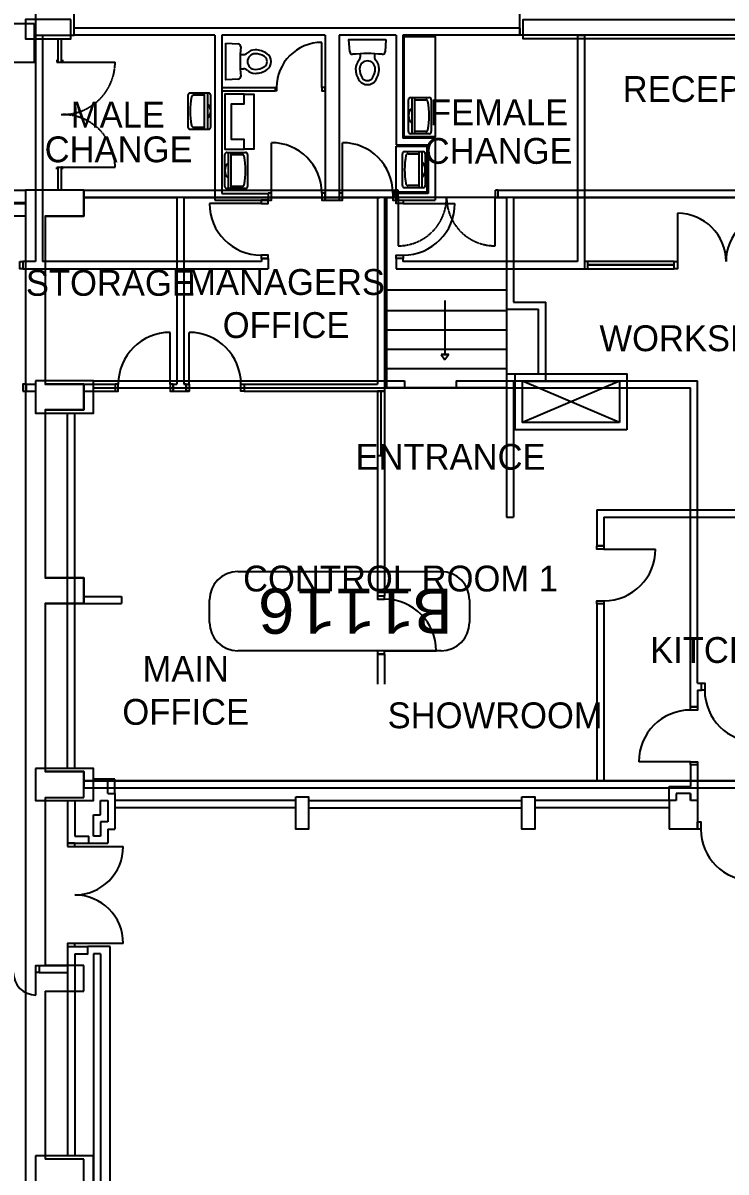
# Model space of a CAD drawing. Header units: millimetres. Extents: x -242071 to 82444, y -53139 to 112036.
# Drawn here: x -49486 to -38604, y 42836 to 60626 of the extents above; entities that cross this region are included whole.
import ezdxf

# ---------------------------------------------------------------- set-up
doc = ezdxf.new("R2010")
doc.units = ezdxf.units.MM
doc.linetypes.add('HIDDEN', pattern=[9.525, 6.35, -3.175])
for name, color, linetype in [('Basement 1 - Doors Windows and Openings', 7, 'Continuous'), ('Basement 1 - General', 7, 'Continuous'), ('Basement 1 - Spaces and Zones', 7, 'Continuous'), ('Basement 1 - Stairs', 7, 'Continuous'), ('Basement 1 - Structural Members', 7, 'Continuous'), ('Basement 1 - Walls', 7, 'Continuous'), ('Basement 2 - Doors Windows and Openings', 7, 'Continuous'), ('Basement 2 - General', 7, 'Continuous'), ('Basement 2 - Stormwater', 7, 'Continuous'), ('Basement 2 - Structural Members', 7, 'Continuous'), ('Basement 2 - Walls', 7, 'Continuous')]:
    doc.layers.add(name, color=color, linetype=linetype)
doc.styles.add('MONOTXT', font='monotxt.shx')
doc.styles.add('Text_Style_3_46e705ff-8652-4b4b-9748-3b46a130a5c2', font='freehand')

msp = doc.modelspace()

# ---------------------------------------------------------------- linework, layer by layer
at = {"layer": 'Basement 1 - Doors Windows and Openings', "color": 1, "linetype": 'HIDDEN', "lineweight": -3}
for p, q in [((-48943.4, 60022, 2700), (-48943.4, 60381.3, 2700)), ((-48893.4, 60381.3, 2700), (-48893.4, 60022, 2700)), ((-48943.4, 58036.3, 2700), (-48943.4, 58395.6, 2700)), ((-48893.4, 58395.6, 2700), (-48893.4, 58036.3, 2700)), ((-43679.4, 58036.3, 2700), (-43729.4, 58036.3, 2700)), ((-43679.4, 57926.3, 2700), (-43679.4, 58036.3, 2700)), ((-42129.4, 58036.3, 2700), (-42179.4, 58036.3, 2700)), ((-42179.4, 58036.3, 2700), (-42179.4, 57926.3, 2700)), ((-43679.4, 57926.3, 2700), (-43679.4, 57176.3, 2700)), ((-42179.4, 57176.3, 2700), (-42179.4, 57926.3, 2700))]:
    msp.add_line(p, q, dxfattribs=at)
at = {"layer": 'Basement 1 - Doors Windows and Openings', "color": 1, "linetype": 'Continuous', "lineweight": -3}
for p, q in [((-48893.4, 59209, 2700), (-48893.4, 59208.6, 2700)), ((-42129.4, 57926.3, 2700), (-42129.4, 58036.3, 2700)), ((-42179.4, 57926.3, 2700), (-42129.4, 57926.3, 2700)), ((-47210.1, 55036.3, 2700), (-47210.1, 55836.3, 2700)), ((-46911.5, 55036.3, 2700), (-46911.5, 55836.3, 2700)), ((-40494.4, 52481.3, 2700), (-39694.4, 52481.3, 2700)), ((-43889.9, 50904.3, 2700), (-43089.9, 50904.3, 2700))]:
    msp.add_line(p, q, dxfattribs=at)
at = {"layer": 'Basement 1 - Doors Windows and Openings', "color": 1, "linetype": 'Continuous'}
for p, q in [((-50607.1, 57846.3, 2700), (-49444.4, 57846.3, 2700)), ((-49444.4, 57826.3, 2700), (-50607.1, 57826.3, 2700))]:
    msp.add_line(p, q, dxfattribs=at)
at = {"layer": 'Basement 1 - Doors Windows and Openings', "color": 1, "linetype": 'Continuous', "elevation": 2700}
msp.add_lwpolyline([(-49444.4, 58036.3), (-49444.4, 57636.3), (-50607.1, 57636.3), (-50607.1, 58036.3), (-49444.4, 58036.3)], dxfattribs=at)
at = {"layer": 'Basement 1 - Doors Windows and Openings', "color": 1, "linetype": 'Continuous', "lineweight": -3, "elevation": 2700}
for points in [[(-43729.4, 58036.3), (-43729.4, 57926.3), (-43679.4, 57926.3)], [(-48010.1, 55036.3), (-48060.1, 55036.3), (-48060.1, 54926.3), (-48010.1, 54926.3), (-48010.1, 55036.3)], [(-47160.1, 55036.3), (-47210.1, 55036.3), (-47210.1, 54926.3), (-47160.1, 54926.3), (-47160.1, 55036.3)], [(-46961.5, 55036.3), (-46911.5, 55036.3), (-46911.5, 54926.3), (-46961.5, 54926.3), (-46961.5, 55036.3)], [(-46111.5, 55036.3), (-46061.5, 55036.3), (-46061.5, 54926.3), (-46111.5, 54926.3), (-46111.5, 55036.3)], [(-40494.4, 52531.3), (-40494.4, 52481.3), (-40604.4, 52481.3), (-40604.4, 52531.3), (-40494.4, 52531.3)], [(-43889.9, 51704.3), (-43889.9, 51754.3), (-43999.9, 51754.3), (-43999.9, 51704.3), (-43889.9, 51704.3)], [(-40494.4, 51681.3), (-40494.4, 51631.3), (-40604.4, 51631.3), (-40604.4, 51681.3), (-40494.4, 51681.3)], [(-43889.9, 50854.3), (-43889.9, 50904.3), (-43999.9, 50904.3), (-43999.9, 50854.3), (-43889.9, 50854.3)]]:
    msp.add_lwpolyline(points, dxfattribs=at)
at = {"layer": 'Basement 1 - Doors Windows and Openings', "color": 1, "linetype": 'HIDDEN', "lineweight": -3}
for centre, start, end in [((-43679.4, 57926.3, 2700), 270, 0), ((-42179.4, 57926.3, 2700), 180, 270)]:
    msp.add_arc(centre, 750, start, end, dxfattribs=at)
at = {"layer": 'Basement 1 - Doors Windows and Openings', "color": 1, "linetype": 'Continuous', "lineweight": -3}
for centre, start, end in [((-47210.1, 55036.3, 2700), 90, 180), ((-46911.5, 55036.3, 2700), 0, 90), ((-40494.4, 52481.3, 2700), 270, 0), ((-43889.9, 50904.3, 2700), 0, 90)]:
    msp.add_arc(centre, 800, start, end, dxfattribs=at)
at = {"layer": 'Basement 1 - General', "color": 8, "linetype": 'Continuous'}
for p, q in [((-46161.4, 52133, 2700), (-43011.4, 52133, 2700)), ((-46598.9, 51345.5, 2700), (-46598.9, 51695.5, 2700)), ((-42573.9, 51695.5, 2700), (-42573.9, 51345.5, 2700)), ((-43011.4, 50908, 2700), (-46161.4, 50908, 2700))]:
    msp.add_line(p, q, dxfattribs=at)
for centre, start, end in [((-46161.4, 51695.5, 2700), 90, 180), ((-43011.4, 51695.5, 2700), 360, 90), ((-46161.4, 51345.5, 2700), 180, 270), ((-43011.4, 51345.5, 2700), 270, 0)]:
    msp.add_arc(centre, 437.5, start, end, dxfattribs=at)
at = {"layer": 'Basement 1 - Spaces and Zones', "color": 1, "linetype": 'Continuous', "elevation": 2700}
msp.add_lwpolyline([(-37099.4, 57926.3), (-48544.4, 57926.3), (-48544.4, 57636.3), (-49144.4, 57636.3), (-49144.4, 55036.3), (-48544.4, 55036.3), (-48544.4, 54636.3), (-49144.4, 54636.3), (-49144.4, 52036.3), (-48544.4, 52036.3), (-48544.4, 51636.3), (-49144.4, 51636.3), (-49144.4, 49036.3), (-48544.4, 49036.3), (-48544.4, 48891.3), (-37544.4, 48891.3), (-48544.4, 48891.3), (-48544.4, 48891.3), (-37544.4, 48891.3)], dxfattribs=at)
at = {"layer": 'Basement 1 - Stairs', "color": 7, "linetype": 'Continuous'}
for p, q in [((-43729.4, 57926.3, 2700), (-43729.4, 58036.3, 2700)), ((-43854.4, 54976.3, 2700), (-43854.4, 57926.3, 2700)), ((-42129.4, 57926.3, 2700), (-43729.4, 57926.3, 2700)), ((-42955, 56331.9, 2700), (-42955, 55492.8, 2700)), ((-42955, 56331.9, 2700), (-42955, 55492.8, 2700)), ((-43014.5, 55492.8, 2700), (-42895.4, 55492.8, 2700)), ((-42895.4, 55492.8, 2700), (-43014.5, 55492.8, 2700)), ((-43014.5, 55492.8, 2700), (-42955, 55409.4, 2700)), ((-42895.4, 55492.8, 2700), (-42955, 55409.4, 2700)), ((-42004.4, 54976.3, 2700), (-43854.4, 54976.3, 2700))]:
    msp.add_line(p, q, dxfattribs=at)
at = {"layer": 'Basement 1 - Stairs', "color": 7, "linetype": 'HIDDEN'}
for p, q in [((-43854.4, 56496.3, 2700), (-42004.4, 56496.3, 2700)), ((-42004.4, 56496.3, 2700), (-42004.4, 54976.3, 2700)), ((-43854.4, 56176.3, 2700), (-42004.4, 56176.3, 2700)), ((-43854.4, 55876.3, 2700), (-42004.4, 55876.3, 2700)), ((-43854.4, 55576.3, 2700), (-42004.4, 55576.3, 2700)), ((-43854.4, 55276.3, 2700), (-42004.4, 55276.3, 2700)), ((-43854.4, 54976.3, 2700), (-42004.4, 54976.3, 2700))]:
    msp.add_line(p, q, dxfattribs=at)
at = {"layer": 'Basement 1 - Stairs', "color": 7, "linetype": 'Continuous', "elevation": 2700}
msp.add_lwpolyline([(-42004.4, 57926.3), (-42004.4, 54976.3), (-43854.4, 54976.3)], dxfattribs=at)
at = {"layer": 'Basement 1 - Structural Members', "color": 4, "linetype": 'Continuous'}
for p, q in [((-49444.4, 58036.3, 2700), (-49444.4, 32096.3, 2700)), ((-49144.4, 57636.3, 2700), (-48544.4, 57636.3, 2700)), ((-49144.4, 57636.3, 2700), (-49144.4, 55036.3, 2700)), ((-48544.4, 55036.3, 2700), (-49144.4, 55036.3, 2700)), ((-48544.4, 54636.3, 2700), (-48544.4, 55036.3, 2700)), ((-43999.9, 54926.3, 2700), (-43889.9, 54926.3, 2700)), ((-43889.9, 54926.3, 2700), (-43999.9, 54926.3, 2700)), ((-43999.9, 54926.3, 2700), (-43999.9, 53926.3, 2700)), ((-43944.9, 54926.3, 2700), (-43944.9, 53926.3, 2700)), ((-43889.9, 54926.3, 2700), (-43889.9, 53926.3, 2700)), ((-49144.4, 54636.3, 2700), (-48544.4, 54636.3, 2700)), ((-49144.4, 54636.3, 2700), (-49144.4, 52036.3, 2700)), ((-48544.4, 52036.3, 2700), (-49144.4, 52036.3, 2700)), ((-48544.4, 51636.3, 2700), (-48544.4, 52036.3, 2700)), ((-49144.4, 51636.3, 2700), (-48544.4, 51636.3, 2700)), ((-49144.4, 51636.3, 2700), (-49144.4, 49036.3, 2700)), ((-48544.4, 49036.3, 2700), (-49144.4, 49036.3, 2700)), ((-48544.4, 48636.3, 2700), (-48544.4, 49036.3, 2700)), ((-49144.4, 48636.3, 2700), (-48544.4, 48636.3, 2700)), ((-49144.4, 48636.3, 2700), (-49144.4, 46036.3, 2700)), ((-48544.4, 46036.3, 2700), (-49144.4, 46036.3, 2700)), ((-48544.4, 45636.3, 2700), (-48544.4, 46036.3, 2700)), ((-49144.4, 45636.3, 2700), (-49144.4, 43036.3, 2700)), ((-49144.4, 45636.3, 2700), (-48544.4, 45636.3, 2700)), ((-48544.4, 43036.3, 2700), (-49144.4, 43036.3, 2700)), ((-48544.4, 42636.3, 2700), (-48544.4, 43036.3, 2700))]:
    msp.add_line(p, q, dxfattribs=at)
at = {"layer": 'Basement 1 - Structural Members', "color": 4, "linetype": 'Continuous', "elevation": 2700}
for points in [[(-48744.4, 60681.3), (-49444.4, 60681.3), (-49444.4, 60381.3), (-48744.4, 60381.3), (-48744.4, 60681.3)], [(-36644.4, 60381.3), (-41744.4, 60381.3), (-41744.4, 60681.3), (-36644.4, 60681.3), (-36644.4, 60381.3)], [(-48544.4, 57636.3), (-48544.4, 58036.3), (-49444.4, 58036.3)]]:
    msp.add_lwpolyline(points, dxfattribs=at)
at = {"layer": 'Basement 1 - Walls', "color": 3, "linetype": 'HIDDEN'}
for p, q in [((-48943.4, 60054), (-48963.4, 60054)), ((-48963.4, 60054), (-48963.4, 60022)), ((-48963.4, 60022), (-48893.4, 60022)), ((-48893.4, 60054), (-48873.4, 60054)), ((-48873.4, 60022), (-48893.4, 60022)), ((-48893.4, 60022), (-48060.2, 60022)), ((-48873.4, 60054), (-48873.4, 60022)), ((-48893.4, 59208.6), (-48873.4, 59208.6)), ((-48963.4, 58395.6), (-48893.4, 58395.6)), ((-48963.4, 58363.6), (-48963.4, 58395.6)), ((-48943.4, 58363.6), (-48963.4, 58363.6)), ((-48873.4, 58395.6), (-48893.4, 58395.6)), ((-48893.4, 58395.6), (-48060.2, 58395.6)), ((-48893.4, 58363.6), (-48873.4, 58363.6)), ((-48873.4, 58363.6), (-48873.4, 58395.6))]:
    msp.add_line(p, q, dxfattribs=at)
at = {"layer": 'Basement 1 - Walls', "color": 3, "linetype": 'Continuous'}
for p, q in [((-48544.4, 58036.3), (-43729.4, 58036.3)), ((-48544.4, 58036.3), (-48544.4, 57926.3)), ((-43729.4, 57926.3), (-43729.4, 58036.3)), ((-42129.4, 58036.3), (-36989.4, 58036.3)), ((-42129.4, 57926.3), (-42129.4, 58036.3)), ((-48544.4, 57926.3), (-47104.4, 57926.3)), ((-47104.4, 57926.3), (-47104.4, 55036.3)), ((-46994.4, 57926.3), (-46994.4, 55036.3)), ((-46994.4, 57926.3), (-43964.4, 57926.3)), ((-43999.9, 57926.3), (-43999.9, 55036.3)), ((-43889.9, 57926.3), (-43889.9, 54926.3)), ((-43854.4, 57926.3), (-43729.4, 57926.3)), ((-42129.4, 57926.3), (-42004.4, 57926.3)), ((-42004.4, 57926.3), (-42004.4, 56196.3)), ((-41894.4, 57926.3), (-41894.4, 56306.3)), ((-41894.4, 57926.3), (-37099.4, 57926.3)), ((-41894.4, 56306.3), (-41395.2, 56306.3)), ((-41395.2, 55086.3), (-41395.2, 56306.3)), ((-42004.4, 56196.3), (-41505.2, 56196.3)), ((-41505.2, 55196.3), (-41505.2, 56196.3)), ((-42006.8, 55196.3), (-41505.2, 55196.3)), ((-42004.4, 55196.3), (-42004.4, 52976.3)), ((-48544.4, 55036.3), (-48060.1, 55036.3)), ((-48544.4, 55036.3), (-48544.4, 54926.3)), ((-48060.1, 55036.3), (-48060.1, 54926.3)), ((-47160.1, 55036.3), (-47160.1, 54926.3)), ((-47160.1, 55036.3), (-47104.4, 55036.3)), ((-46994.4, 55036.3), (-46911.5, 55036.3)), ((-46961.5, 55036.3), (-46994.4, 55036.3)), ((-46961.5, 55036.3), (-46961.5, 54926.3)), ((-46061.5, 55036.3), (-43999.9, 55036.3)), ((-46061.5, 55036.3), (-46061.5, 54926.3)), ((-42004.4, 54976.3), (-42004.4, 54866.3)), ((-41894.4, 55086.3), (-41894.4, 52976.3)), ((-41894.4, 55086.3), (-41395.2, 55086.3)), ((-48544.4, 54926.3), (-48060.1, 54926.3)), ((-47160.1, 54926.3), (-46994.4, 54926.3)), ((-46994.4, 54926.3), (-46911.5, 54926.3)), ((-46061.5, 54926.3), (-43889.9, 54926.3)), ((-43889.9, 53926.3), (-43999.9, 53926.3)), ((-43999.9, 53926.3), (-43999.9, 53616.3)), ((-43889.9, 53926.3), (-43889.9, 51754.3)), ((-43999.9, 53616.3), (-43999.9, 51754.3)), ((-40604.4, 53086.3), (-40604.4, 52976.3)), ((-40604.4, 53086.3), (-37094.4, 53086.3)), ((-42004.4, 52976.3), (-41894.4, 52976.3)), ((-40604.4, 52976.3), (-40604.4, 52531.3)), ((-40604.4, 52976.3), (-40604.4, 52976.3)), ((-40494.4, 52976.3), (-40494.4, 52531.3)), ((-40494.4, 52976.3), (-37094.4, 52976.3)), ((-40494.4, 52531.3), (-40604.4, 52531.3)), ((-48544.4, 51746.3), (-47960.1, 51746.3)), ((-48544.4, 51636.3), (-48544.4, 51746.3)), ((-48544.4, 51636.3), (-47960.1, 51636.3)), ((-47960.1, 51746.3), (-47960.1, 51636.3)), ((-43889.9, 51754.3), (-43999.9, 51754.3)), ((-40494.4, 51631.3), (-40604.4, 51631.3)), ((-40604.4, 51631.3), (-40604.4, 48891.3)), ((-40494.4, 51631.3), (-40494.4, 48891.3)), ((-43999.9, 50854.3), (-43999.9, 50391.3)), ((-43889.9, 50854.3), (-43999.9, 50854.3)), ((-43889.9, 50854.3), (-43889.9, 50391.3)), ((-40604.4, 48891.3), (-48544.4, 48891.3)), ((-48544.4, 48891.3), (-48544.4, 48781.3)), ((-37544.4, 48781.3), (-48544.4, 48781.3)), ((-37544.4, 48891.3), (-40494.4, 48891.3))]:
    msp.add_line(p, q, dxfattribs=at)
at = {"layer": 'Basement 1 - Walls', "color": 3}
for p, q in [((-40254.4, 55081.3), (-41754.4, 54441.3)), ((-40254.4, 54441.3), (-41754.4, 55081.3))]:
    msp.add_line(p, q, dxfattribs=at)
for points in [[(-40139.4, 54326.3), (-41869.4, 54326.3), (-41869.4, 55196.3), (-40139.4, 55196.3)], [(-40254.4, 54441.3), (-41754.4, 54441.3), (-41754.4, 55081.3), (-40254.4, 55081.3)]]:
    msp.add_lwpolyline(points, close=True, dxfattribs=at)
at = {"layer": 'Basement 1 - Walls', "color": 3, "linetype": 'HIDDEN'}
for centre, start, end in [((-48873.4, 60022), 270, 0), ((-48873.4, 58395.6), 0, 90)]:
    msp.add_arc(centre, 813.2, start, end, dxfattribs=at)
at = {"layer": 'Basement 2 - Doors Windows and Openings', "color": 2, "linetype": 'Continuous'}
for p, q in [((-45640.4, 57992.3), (-45640.4, 58772.3)), ((-44540.4, 57992.3), (-44540.4, 58772.3)), ((-45800.4, 57832.3), (-46600.4, 57832.3)), ((-43600.4, 57832.3), (-42800.4, 57832.3)), ((-39354.4, 57681.3), (-39354.4, 56931.3)), ((-39404.4, 56931.3), (-40794.4, 56931.3)), ((-40794.4, 56931.3), (-40794.4, 56821.3)), ((-40744.4, 56821.3), (-40744.4, 56931.3)), ((-40794.4, 56821.3), (-39404.4, 56821.3)), ((-40744.4, 56886.3), (-39404.4, 56886.3)), ((-39404.4, 56876.3), (-40744.4, 56876.3)), ((-39154.4, 49188.6), (-39954.4, 49188.6)), ((-48684.4, 47876.3), (-47934.4, 47876.3)), ((-47934.4, 46376.3), (-48684.4, 46376.3)), ((-49285.5, 45576.3), (-49285.5, 45926.3))]:
    msp.add_line(p, q, dxfattribs=at)
for points in [[(-45800.4, 57882.3), (-45800.4, 57832.3), (-45690.4, 57832.3), (-45690.4, 57882.3), (-45800.4, 57882.3)], [(-45690.4, 57992.3), (-45690.4, 57882.3), (-45640.4, 57882.3), (-45640.4, 57992.3), (-45690.4, 57992.3)], [(-44860.4, 57992.3), (-44860.4, 57882.3), (-44810.4, 57882.3), (-44810.4, 57992.3), (-44860.4, 57992.3)], [(-44590.4, 57992.3), (-44590.4, 57882.3), (-44540.4, 57882.3), (-44540.4, 57992.3), (-44590.4, 57992.3)], [(-43760.4, 57992.3), (-43760.4, 57882.3), (-43710.4, 57882.3), (-43710.4, 57992.3), (-43760.4, 57992.3)], [(-43600.4, 57882.3), (-43600.4, 57832.3), (-43710.4, 57832.3), (-43710.4, 57882.3), (-43600.4, 57882.3)], [(-49535.7, 56931.3), (-49485.7, 56931.3), (-49485.7, 56821.3), (-49535.7, 56821.3), (-49535.7, 56931.3)], [(-45800.4, 57032.3), (-45800.4, 56982.3), (-45690.4, 56982.3), (-45690.4, 57032.3), (-45800.4, 57032.3)], [(-43600.4, 57032.3), (-43600.4, 56982.3), (-43710.4, 56982.3), (-43710.4, 57032.3), (-43600.4, 57032.3)], [(-39404.4, 56821.3), (-39404.4, 56931.3), (-39354.4, 56931.3), (-39354.4, 56821.3), (-39404.4, 56821.3)], [(-49485.7, 54926.3), (-49435.7, 54926.3), (-49435.7, 55036.3), (-49485.7, 55036.3), (-49485.7, 54926.3)], [(-38934.4, 50296.3), (-38984.4, 50296.3), (-38984.4, 50406.3), (-38934.4, 50406.3), (-38934.4, 50296.3)], [(-39154.4, 49988.6), (-39154.4, 50038.6), (-39044.4, 50038.6), (-39044.4, 49988.6), (-39154.4, 49988.6)], [(-39154.4, 49138.6), (-39154.4, 49188.6), (-39044.4, 49188.6), (-39044.4, 49138.6), (-39154.4, 49138.6)], [(-38994.4, 48146.3), (-39044.4, 48146.3), (-39044.4, 48256.3), (-38994.4, 48256.3), (-38994.4, 48146.3)], [(-48794.4, 47876.3), (-48684.4, 47876.3), (-48684.4, 47926.3), (-48794.4, 47926.3), (-48794.4, 47876.3)], [(-48794.4, 46326.3), (-48684.4, 46326.3), (-48684.4, 46376.3), (-48794.4, 46376.3), (-48794.4, 46326.3)], [(-49235.5, 46036.3), (-49235.5, 45926.3), (-49285.5, 45926.3), (-49285.5, 46036.3), (-49235.5, 46036.3)]]:
    msp.add_lwpolyline(points, dxfattribs=at)
for centre, radius, start, end in [((-45640.4, 57992.3), 780, 0, 90), ((-44540.4, 57992.3), 780, 0, 90), ((-45800.4, 57832.3), 800, 180, 270), ((-43600.4, 57832.3), 800, 270, 0), ((-39354.4, 56931.3), 750, 0, 90), ((-37854.4, 56931.3), 750, 90, 180), ((-38134.4, 50296.3), 800, 180, 270), ((-39154.4, 49188.6), 800, 90, 180), ((-38194.4, 48146.3), 800, 180, 270), ((-48684.4, 47876.3), 750, 270, 0), ((-48684.4, 46376.3), 750, 0, 90), ((-49285.5, 45926.3), 350, 180, 270)]:
    msp.add_arc(centre, radius, start, end, dxfattribs=at)
at = {"layer": 'Basement 2 - Stormwater', "color": 2, "linetype": 'Continuous'}
for p, q in [((-46346, 60313.5), (-46152.5, 60301.2)), ((-43869.8, 60371.9), (-43882.2, 60178.4)), ((-46123.6, 60138.5), (-46072.7, 60138.5)), ((-44264.8, 60149.4), (-44264.8, 60098.6)), ((-44044.8, 60149.4), (-44044.8, 60098.6)), ((-46123.6, 59918.5), (-46072.7, 59918.5)), ((-46932, 59507.9), (-46932, 59013.8)), ((-46611.7, 59540.8), (-46899.1, 59540.8)), ((-46677.5, 59507.9), (-46845.8, 59507.9)), ((-46677.5, 58980.8), (-46677.5, 59540.8)), ((-46628.1, 59540.8), (-46628.1, 58980.8)), ((-46578.7, 59013.8), (-46578.7, 59507.9)), ((-43519.1, 58944.8), (-43519.1, 59438.9)), ((-43486.2, 59471.9), (-43198.7, 59471.9)), ((-43469.7, 59471.9), (-43469.7, 58911.9)), ((-43420.3, 58911.9), (-43420.3, 59471.9)), ((-43420.3, 59438.9), (-43252, 59438.9)), ((-43165.8, 59438.9), (-43165.8, 58944.8)), ((-46899.1, 58980.8), (-46611.7, 58980.8)), ((-46845.8, 59013.8), (-46677.5, 59013.8)), ((-43198.7, 58911.9), (-43486.2, 58911.9)), ((-43252, 58944.8), (-43420.3, 58944.8)), ((-46361.8, 58095.3), (-46361.8, 58589.4)), ((-46328.9, 58622.4), (-46041.5, 58622.4)), ((-46312.4, 58622.4), (-46312.4, 58062.4)), ((-46263, 58062.4), (-46263, 58622.4)), ((-46263, 58589.4), (-46094.7, 58589.4)), ((-46008.5, 58589.4), (-46008.5, 58095.3)), ((-43612.3, 58108.4), (-43612.3, 58602.5)), ((-43579.3, 58635.5), (-43291.9, 58635.5)), ((-43526.1, 58602.5), (-43357.8, 58602.5)), ((-43357.8, 58635.5), (-43357.8, 58075.5)), ((-43308.4, 58075.5), (-43308.4, 58635.5)), ((-43258.9, 58602.5), (-43258.9, 58108.4)), ((-46041.5, 58062.4), (-46328.9, 58062.4)), ((-46094.7, 58095.3), (-46263, 58095.3)), ((-43291.9, 58075.5), (-43579.3, 58075.5)), ((-43357.8, 58108.4), (-43526.1, 58108.4))]:
    msp.add_line(p, q, dxfattribs=at)
for points in [[(-49314.4, 60616.3), (-49314.4, 60016.3), (-52674.4, 60016.3), (-52674.4, 56951.3), (-53274.4, 56951.3), (-53274.4, 60616.3), (-49314.4, 60616.3)], [(-46152.5, 59755.9), (-46346, 59743.5), (-46346, 60313.5)], [(-44427.5, 60178.4), (-44439.8, 60371.9), (-43869.8, 60371.9)], [(-43584.4, 60416.3), (-43104.4, 60416.3), (-43104.4, 58864.3), (-43584.4, 58864.3), (-43584.4, 60416.3)], [(-46060.4, 59526), (-46360.4, 59526), (-46360.4, 58672.4), (-46060.4, 58672.4), (-46060.4, 58822.4), (-46260.4, 58822.4), (-46260.4, 59376), (-46060.4, 59376), (-46060.4, 59526), (-45910.4, 59526), (-45910.4, 58672.4), (-46060.4, 58672.4)], [(-43710.4, 58718.3), (-43234.4, 58718.3), (-43234.4, 58008.3), (-43710.4, 58008.3), (-43710.4, 58718.3)]]:
    msp.add_lwpolyline(points, dxfattribs=at)
for centre, radius, start, end in [((-46155.1, 60261.3), 40, 354.60957, 86.35015), ((-43688.5, 60028.5), 2437.5, 174.60985, 185.39015), ((-46072.7, 60218.5), 80, 270, 313.62995), ((-45891.5, 60028.5), 182.5, 90, 133.63083), ((-45891.5, 60028.5), 121, 90, 270), ((-45891.5, 59901.9), 309.2, 53.37406, 90), ((-45891.5, 59891.8), 257.7, 56.67151, 90), ((-45797.4, 60028.5), 151.3, 0, 53.37376), ((-44387.5, 60181), 40, 183.65159, 275.3901), ((-44154.8, 57714.4), 2437.5, 84.60984, 95.39016), ((-43922.1, 60181), 40, 264.6099, 356.34841), ((-45801.6, 60028.5), 94.1, 0, 56.67116), ((-45801.6, 60028.5), 94.1, 303.32884, 0), ((-45797.4, 60028.5), 151.3, 306.62569, 0), ((-44154.8, 59917.4), 182.5, 136.36972, 180), ((-44344.8, 60098.6), 80, 316.37005, 0), ((-44154.8, 59917.4), 121, 0, 180), ((-43964.8, 60098.6), 80, 180, 223.62995), ((-44154.8, 59917.4), 182.5, 0, 43.63028), ((-46155.1, 59795.8), 40, 273.64985, 5.39043), ((-46072.7, 59838.5), 80, 46.37005, 90), ((-45891.5, 60028.5), 182.5, 226.36917, 270), ((-45891.5, 60165.3), 257.7, 270, 303.32849), ((-45891.5, 60155.2), 309.2, 270, 306.62594), ((-44028.1, 59917.4), 309.2, 180, 216.6263), ((-44018.1, 59917.4), 257.7, 180, 213.32894), ((-44154.8, 59827.5), 94.1, 213.32884, 270), ((-44154.8, 59827.5), 94.1, 270, 326.67116), ((-44291.6, 59917.4), 257.7, 326.67106, 0), ((-44281.5, 59917.4), 309.2, 323.3737, 0), ((-44154.8, 59823.3), 151.3, 216.62606, 270), ((-44154.8, 59823.3), 151.3, 270, 323.37339), ((-46899.1, 59507.9), 32.9, 90, 180), ((-45727.8, 59260.8), 1171.3, 169.15812, 190.84188), ((-46845.8, 59474.9), 32.9, 90, 169.1573), ((-46611.7, 59507.9), 32.9, 0, 90), ((-43486.2, 59438.9), 32.9, 90, 180), ((-43252, 59406), 32.9, 10.8427, 90), ((-43198.7, 59438.9), 32.9, 0, 90), ((-46737.9, 59260.8), 159.2, 313.60236, 46.39764), ((-43359.9, 59191.9), 159.2, 133.60236, 226.39764), ((-44370, 59191.9), 1171.3, 349.15812, 10.84188), ((-46899.1, 59013.8), 32.9, 180, 270), ((-46845.8, 59046.7), 32.9, 190.8427, 270), ((-46611.7, 59013.8), 32.9, 270, 0), ((-43486.2, 58944.8), 32.9, 180, 270), ((-43252, 58977.7), 32.9, 270, 349.1573), ((-43198.7, 58944.8), 32.9, 270, 0), ((-46328.9, 58589.4), 32.9, 90, 180), ((-46094.7, 58556.5), 32.9, 10.8427, 90), ((-47212.7, 58342.4), 1171.3, 349.15812, 10.84188), ((-46041.5, 58589.4), 32.9, 0, 90), ((-43579.3, 58602.5), 32.9, 90, 180), ((-42408.1, 58355.5), 1171.3, 169.15812, 190.84188), ((-43526.1, 58569.6), 32.9, 90, 169.1573), ((-43291.9, 58602.5), 32.9, 0, 90), ((-46202.6, 58342.4), 159.2, 133.60236, 226.39764), ((-43418.2, 58355.5), 159.2, 313.60236, 46.39764), ((-46328.9, 58095.3), 32.9, 180, 270), ((-46094.7, 58128.2), 32.9, 270, 349.1573), ((-46041.5, 58095.3), 32.9, 270, 0), ((-43579.3, 58108.4), 32.9, 180, 270), ((-43526.1, 58141.4), 32.9, 190.8427, 270), ((-43291.9, 58108.4), 32.9, 270, 0)]:
    msp.add_arc(centre, radius, start, end, dxfattribs=at)
at = {"layer": 'Basement 2 - Structural Members', "color": 4, "linetype": 'Continuous'}
for p, q in [((-41794.4, 60546.3), (-48694.4, 60546.3)), ((-41794.4, 60546.3), (-41794.4, 60436.3)), ((-49294.4, 60436.3), (-49294.4, 56931.3)), ((-49184.4, 60436.3), (-49184.4, 56931.3)), ((-46516.4, 60436.3), (-48694.4, 60436.3)), ((-46516.4, 60436.3), (-46516.4, 57882.3)), ((-46410.4, 60436.3), (-46410.4, 57988.3)), ((-44810.4, 60436.3), (-46410.4, 60436.3)), ((-44810.4, 60436.3), (-44810.4, 57882.3)), ((-44590.4, 60436.3), (-44590.4, 57882.3)), ((-43710.4, 60436.3), (-44590.4, 60436.3)), ((-43710.4, 60436.3), (-43710.4, 58738.3)), ((-43604.4, 60436.3), (-43604.4, 58844.3)), ((-41794.4, 60436.3), (-43604.4, 60436.3)), ((-40904.4, 60436.3), (-40904.4, 56931.3)), ((-40904.4, 60436.3), (-40794.4, 60436.3)), ((-40794.4, 60436.3), (-40794.4, 56821.3)), ((-43710.4, 58738.3), (-43214.4, 58738.3)), ((-43104.4, 58844.3), (-43604.4, 58844.3)), ((-43214.4, 58738.3), (-43214.4, 57988.3)), ((-43104.4, 58844.3), (-43104.4, 57882.3)), ((-46516.4, 57882.3), (-45690.4, 57882.3)), ((-46410.4, 57988.3), (-45690.4, 57988.3)), ((-45690.4, 57988.3), (-45690.4, 57882.3)), ((-44810.4, 57882.3), (-44590.4, 57882.3)), ((-43710.4, 57988.3), (-43710.4, 57882.3)), ((-43214.4, 57988.3), (-43710.4, 57988.3)), ((-43710.4, 57882.3), (-43104.4, 57882.3)), ((-49294.4, 56931.3), (-49485.7, 56931.3)), ((-49485.7, 56931.3), (-49485.7, 56821.3)), ((-45796.4, 56931.3), (-49184.4, 56931.3)), ((-45690.4, 56982.3), (-45796.4, 56982.3)), ((-45796.4, 56982.3), (-45796.4, 56931.3)), ((-45690.4, 56982.3), (-45690.4, 56821.3)), ((-43604.4, 56982.3), (-43710.4, 56982.3)), ((-43710.4, 56982.3), (-43710.4, 56821.3)), ((-43604.4, 56982.3), (-43604.4, 56931.3)), ((-40904.4, 56931.3), (-43604.4, 56931.3)), ((-49485.7, 56821.3), (-45690.4, 56821.3)), ((-43710.4, 56821.3), (-40794.4, 56821.3)), ((-49435.7, 55036.3), (-49294.4, 55036.3)), ((-49435.7, 55036.3), (-49435.7, 54926.3)), ((-48394.4, 55086.3), (-43580.9, 55086.3)), ((-48394.4, 54976.3), (-43580.9, 54976.3)), ((-43580.9, 55086.3), (-43580.9, 54976.3)), ((-42780.9, 55086.3), (-39044.4, 55086.3)), ((-42780.9, 55086.3), (-42780.9, 54976.3)), ((-42780.9, 54976.3), (-39154.4, 54976.3)), ((-39154.4, 50038.6), (-39154.4, 54976.3)), ((-39044.4, 50406.3), (-39044.4, 55086.3)), ((-49435.7, 54926.3), (-49294.4, 54926.3)), ((-48794.4, 49086.3), (-48794.4, 54586.3)), ((-48684.4, 49086.3), (-48684.4, 54586.3)), ((-39044.4, 50406.3), (-38984.4, 50406.3)), ((-38984.4, 50296.3), (-38984.4, 50406.3)), ((-39044.4, 50296.3), (-39044.4, 50038.6)), ((-39044.4, 50296.3), (-38984.4, 50296.3)), ((-39044.4, 50038.6), (-39154.4, 50038.6)), ((-39154.4, 49138.6), (-39154.4, 48806.3)), ((-39044.4, 49138.6), (-39154.4, 49138.6)), ((-39044.4, 49138.6), (-39044.4, 48586.3)), ((-48174.4, 48696.3), (-48174.4, 48916.3)), ((-48064.4, 48916.3), (-48174.4, 48916.3)), ((-48064.4, 48696.3), (-48064.4, 48916.3)), ((-39484.4, 48586.3), (-39484.4, 48806.3)), ((-39484.4, 48806.3), (-39154.4, 48806.3)), ((-48794.4, 48586.3), (-48794.4, 47926.3)), ((-48684.4, 48586.3), (-48684.4, 48036.3)), ((-48284.4, 48586.3), (-48174.4, 48586.3)), ((-48284.4, 48366.3), (-48284.4, 48586.3)), ((-48174.4, 48696.3), (-48064.4, 48696.3)), ((-48174.4, 48586.3), (-48174.4, 48256.3)), ((-39374.4, 48586.3), (-39484.4, 48586.3)), ((-39374.4, 48586.3), (-39484.4, 48586.3)), ((-39484.4, 48586.3), (-39484.4, 48146.3)), ((-39154.4, 48696.3), (-39374.4, 48696.3)), ((-39374.4, 48696.3), (-39374.4, 48586.3)), ((-39374.4, 48696.3), (-39374.4, 48586.3)), ((-39154.4, 48696.3), (-39374.4, 48696.3)), ((-39154.4, 48696.3), (-39154.4, 48586.3)), ((-39154.4, 48586.3), (-39154.4, 48696.3)), ((-39044.4, 48586.3), (-39154.4, 48586.3)), ((-39044.4, 48586.3), (-39154.4, 48586.3)), ((-39044.4, 48586.3), (-39044.4, 48146.3)), ((-48394.4, 48366.3), (-48284.4, 48366.3)), ((-48394.4, 48036.3), (-48394.4, 48366.3)), ((-48284.4, 48256.3), (-48284.4, 48036.3)), ((-48174.4, 48256.3), (-48284.4, 48256.3)), ((-48684.4, 48036.3), (-48464.4, 48036.3)), ((-48464.4, 47926.3), (-48464.4, 48036.3)), ((-48284.4, 48036.3), (-48394.4, 48036.3)), ((-45064.4, 48146.3), (-45264.4, 48146.3)), ((-41564.4, 48146.3), (-41764.4, 48146.3)), ((-39044.4, 48146.3), (-39484.4, 48146.3)), ((-48794.4, 47926.3), (-48464.4, 47926.3)), ((-48794.4, 46326.3), (-48484.4, 46326.3)), ((-48794.4, 46326.3), (-48794.4, 43086.3)), ((-48684.4, 46216.3), (-48684.4, 43086.3)), ((-48394.4, 46216.3), (-48394.4, 32726.3)), ((-48284.4, 46216.3), (-48394.4, 46216.3)), ((-48284.4, 46216.3), (-48284.4, 32836.3)), ((-48684.4, 43086.3), (-48794.4, 43086.3))]:
    msp.add_line(p, q, dxfattribs=at)
for points in [[(-48694.4, 61036.3), (-49294.4, 61036.3), (-49294.4, 60436.3), (-48694.4, 60436.3), (-48694.4, 61036.3)], [(-36794.4, 60436.3), (-41794.4, 60436.3), (-41794.4, 61036.3), (-36794.4, 61036.3), (-36794.4, 60436.3)], [(-49294.4, 55086.3), (-49294.4, 54586.3), (-48394.4, 54586.3), (-48394.4, 55086.3), (-49294.4, 55086.3)], [(-49294.4, 49086.3), (-49294.4, 48586.3), (-48394.4, 48586.3), (-48394.4, 49086.3), (-49294.4, 49086.3)], [(-45264.4, 48646.3), (-45064.4, 48646.3), (-45064.4, 48146.3), (-45264.4, 48146.3), (-45264.4, 48646.3)], [(-41764.4, 48646.3), (-41564.4, 48646.3), (-41564.4, 48146.3), (-41764.4, 48146.3), (-41764.4, 48646.3)], [(-48684.4, 46216.3), (-48484.4, 46216.3), (-48484.4, 46326.3)], [(-49294.4, 43086.3), (-49294.4, 42586.3), (-48394.4, 42586.3), (-48394.4, 43086.3), (-49294.4, 43086.3)]]:
    msp.add_lwpolyline(points, dxfattribs=at)
at = {"layer": 'Basement 2 - Walls', "color": 3, "linetype": 'Continuous'}
for p, q in [((-44860.4, 59626), (-44860.4, 60326)), ((-46410.4, 59626), (-45580.4, 59626)), ((-46410.4, 59626), (-46410.4, 59576)), ((-45580.4, 59626), (-45580.4, 59576)), ((-45580.4, 59626), (-45560.4, 59626)), ((-46410.4, 59576), (-45580.4, 59576)), ((-48174.4, 48916.3), (-48394.4, 48916.3)), ((-48064.4, 48696.3), (-48064.4, 48146.3)), ((-45264.4, 48586.3), (-48064.4, 48586.3)), ((-45064.4, 48586.3), (-41764.4, 48586.3)), ((-39484.4, 48586.3), (-41564.4, 48586.3)), ((-45264.4, 48476.3), (-48064.4, 48476.3)), ((-45064.4, 48476.3), (-41764.4, 48476.3)), ((-39484.4, 48476.3), (-41564.4, 48476.3)), ((-48174.4, 48146.3), (-48064.4, 48146.3)), ((-48174.4, 48146.3), (-48174.4, 47926.3)), ((-48464.4, 47926.3), (-48174.4, 47926.3)), ((-48134.4, 46326.3), (-48484.4, 46326.3)), ((-48134.4, 32986.3), (-48134.4, 46326.3)), ((-49235.5, 46036.3), (-48794.4, 46036.3)), ((-49235.5, 46036.3), (-49235.5, 45926.3)), ((-49235.5, 45926.3), (-48794.4, 45926.3))]:
    msp.add_line(p, q, dxfattribs=at)
for points in [[(-45560.4, 59626), (-45560.4, 59576), (-45580.4, 59576)], [(-44860.4, 59626), (-44860.4, 59576), (-44810.4, 59576), (-44810.4, 59626), (-44860.4, 59626)]]:
    msp.add_lwpolyline(points, dxfattribs=at)
msp.add_arc((-44860.4, 59626), 700, 90, 180, dxfattribs=at)

# ---------------------------------------------------------------- texts
at = {"layer": 'Basement 1 - General', "color": 8, "linetype": 'Continuous', "style": 'MONOTXT'}
msp.add_text('B1116', height=700, rotation=180, dxfattribs=at).set_placement((-42836.4, 51870.5, 2700))
at = {"layer": 'Basement 1 - General', "color": 2, "linetype": 'Continuous', "char_height": 400, "width": 1175.37, "attachment_point": 2, "style": 'Text_Style_3_46e705ff-8652-4b4b-9748-3b46a130a5c2'}
for s, insert in [('STORAGE', (-48133.1, 56802.4)), ('MANAGERS OFFICE', (-45413.6, 56815.8)), ('WORKSHOP', (-38972.9, 55944.8)), ('ENTRANCE', (-42868.2, 54109.6)), ('KITCHEN', (-38605.2, 51118.4)), ('MAIN OFFICE', (-46967.1, 50827.2)), ('SHOWROOM', (-42177.7, 50107.2))]:
    msp.add_mtext(s, dxfattribs=dict(at, insert=insert))
at = {"layer": 'Basement 2 - General', "color": 2, "linetype": 'Continuous', "lineweight": -3, "char_height": 400, "attachment_point": 2, "style": 'Text_Style_3_46e705ff-8652-4b4b-9748-3b46a130a5c2'}
for s, insert in [('RECEPTION', (-38642.8, 59804, -2700)), ('FEMALE', (-42116.7, 59442.5, -2700)), ('MALE', (-48016.5, 59407.2, -2700)), ('CHANGE', (-48006, 58869.9, -2700)), ('CHANGE', (-42123.5, 58845.7, -2700)), ('CONTROL ROOM 1', (-43642, 52224.5, -2700))]:
    msp.add_mtext(s, dxfattribs=dict(at, insert=insert))

doc.saveas('drawing.dxf')
